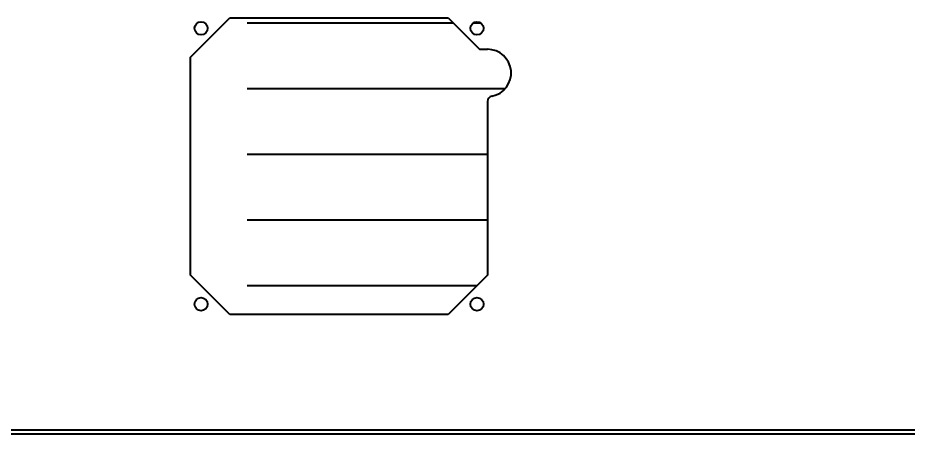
# Model space of a CAD drawing. Header units: millimetres. Extents: x 0 to 51860, y 0 to 5940.
# Drawn here: x 5436.8 to 5775.6, y 3847.6 to 4006.1 of the extents above; entities that cross this region are included whole.
import ezdxf

# ---------------------------------------------------------------- set-up
doc = ezdxf.new("R2010")
doc.units = ezdxf.units.MM
doc.header["$LTSCALE"] = 10
doc.layers.add('가시적인 것(ISO)', color=3, linetype='Continuous', lineweight=40)

msp = doc.modelspace()

# ---------------------------------------------------------------- linework, layer by layer
at = {"layer": '가시적인 것(ISO)'}
for p, q in [((5502.5177, 3991.1332), (5517.5177, 4006.1332)), ((5517.5177, 4006.1332), (5600.5177, 4006.1332)), ((5600.5177, 4006.1332), (5612.5177, 3994.1332)), ((5602.5177, 4004.1332), (5524.0177, 4004.1332)), ((5613.0177, 4004.1332), (5610.0177, 4004.1332)), ((5612.5177, 3994.1332), (5615.5177, 3994.1332)), ((5502.5177, 3908.1332), (5502.5177, 3991.1332)), ((5622.2259, 3979.1332), (5524.0177, 3979.1332)), ((5615.5177, 3974.3165), (5615.5177, 3908.1332)), ((5615.5177, 3954.1332), (5524.0177, 3954.1332)), ((5615.5177, 3929.1332), (5524.0177, 3929.1332)), ((5517.5177, 3893.1332), (5502.5177, 3908.1332)), ((5615.5177, 3908.1332), (5600.5177, 3893.1332)), ((5611.5177, 3904.1332), (5524.0177, 3904.1332)), ((5600.5177, 3893.1332), (5517.5177, 3893.1332)), ((6154.0177, 3847.6332), (5304.0177, 3847.6332)), ((6151.5177, 3849.1332), (5306.5177, 3849.1332))]:
    msp.add_line(p, q, dxfattribs=at)
for centre in [(5506.5177, 4002.1332), (5611.5177, 4002.1332), (5506.5177, 3897.1332), (5611.5177, 3897.1332)]:
    msp.add_circle(centre, 2.5, dxfattribs=at)
for centre, radius, start, end in [((5615.5177, 3985.1332), 9, 280.475682, 90), ((5617.5177, 3974.3165), 2, 100.475682, 180)]:
    msp.add_arc(centre, radius, start, end, dxfattribs=at)

doc.saveas('drawing.dxf')
